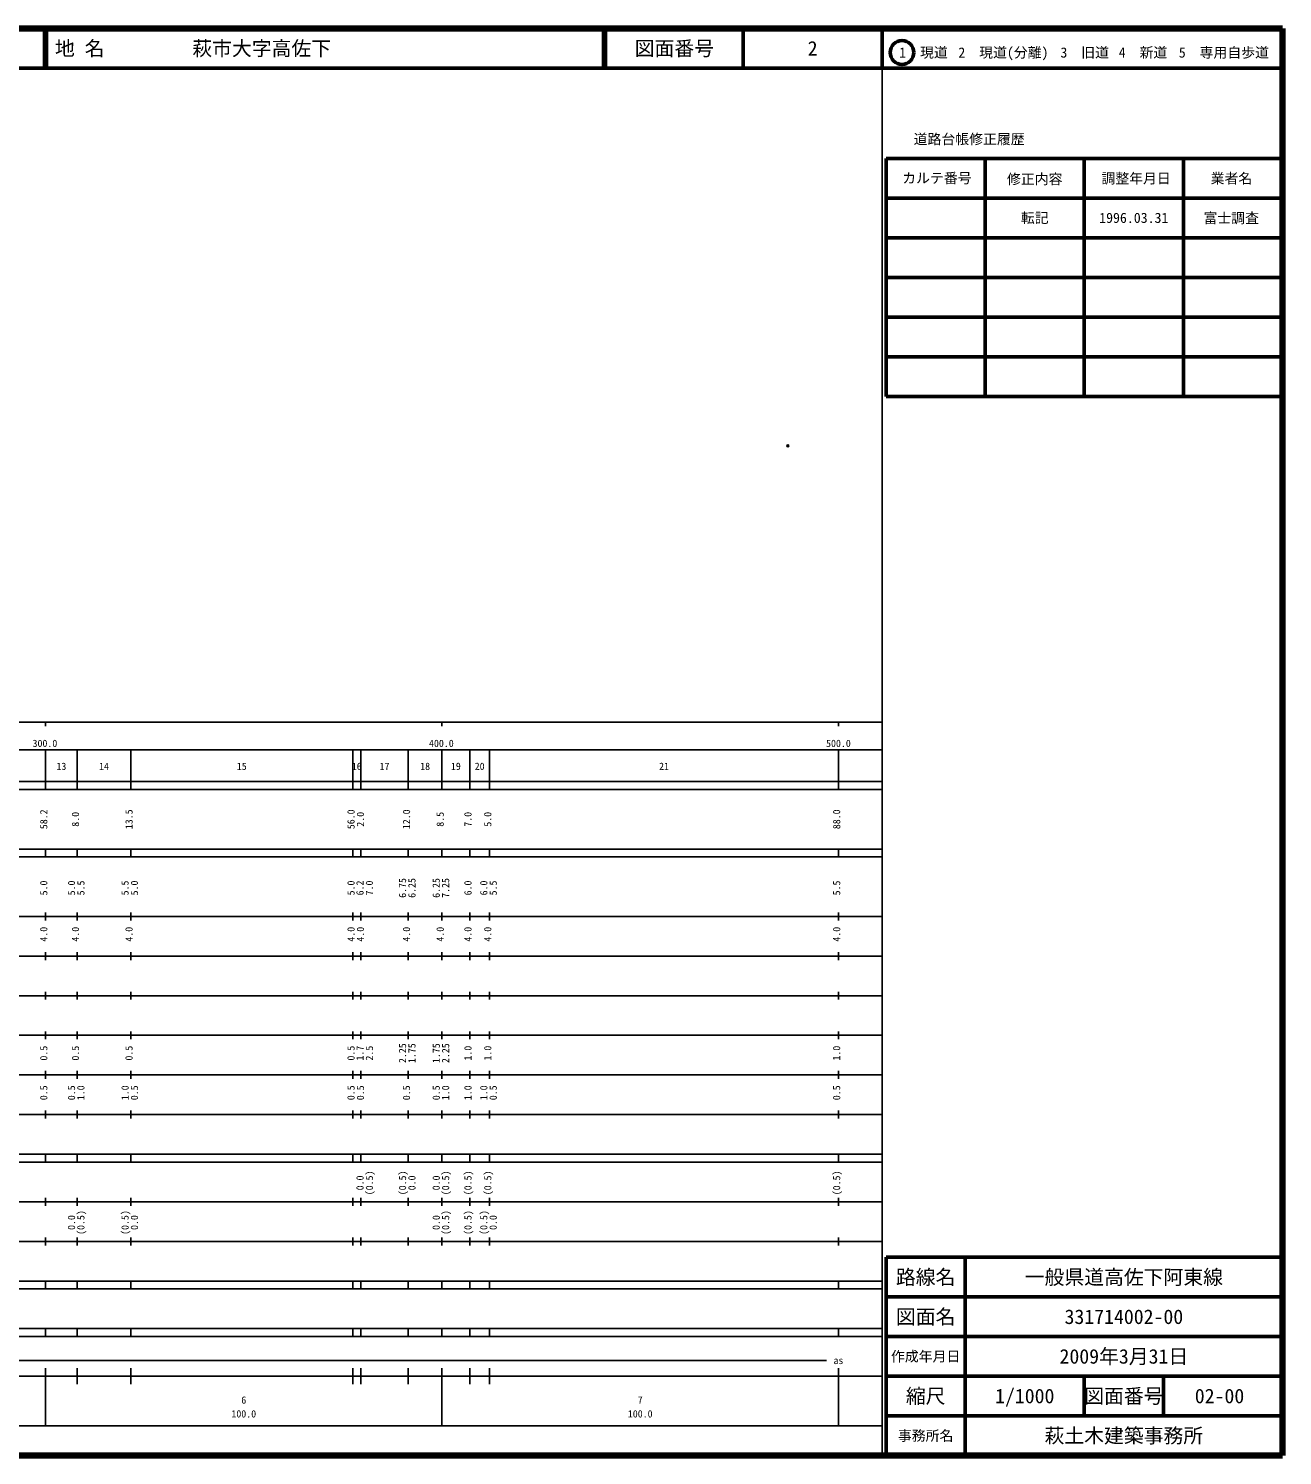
# Model space of a CAD drawing. Units: millimetres on the paper. Extents: x 40 to 680, y 20 to 380.
# Drawn here: x 363.7 to 680, y 20 to 380 of the extents above; entities that cross this region are included whole.
import ezdxf
from ezdxf.enums import TextEntityAlignment as Align

# ---------------------------------------------------------------- set-up
doc = ezdxf.new("R2010")
doc.units = ezdxf.units.MM
doc.header["$PDMODE"] = 32
doc.header["$PDSIZE"] = 0.5
doc.layers.add('M-OTRS', color=6, linetype='Continuous')
doc.layers.add('M-TTL-TXT', color=7, linetype='Continuous')
for name, color, linetype, lineweight in [('M-TTL', 2, 'Continuous', 140), ('M-TTL-BAND', 7, 'Continuous', 25), ('M-TTL-FRAM', 2, 'Continuous', 50), ('M-TTL-LINE', 7, 'Continuous', 50)]:
    doc.layers.add(name, color=color, linetype=linetype, lineweight=lineweight)
doc.styles.add('ＭＳ ゴシック', font='')
doc.styles.get('ＭＳ ゴシック').set_extended_font_data('MS Gothic')

msp = doc.modelspace()

# ---------------------------------------------------------------- linework, layer by layer
at = {"layer": 'M-OTRS'}
msp.add_point((555.236, 274.718), dxfattribs=at)
at = {"layer": 'M-TTL'}
for p, q in [((680, 380), (40, 380)), ((680, 20), (680, 380)), ((40, 20), (680, 20))]:
    msp.add_line(p, q, dxfattribs=at)
at = {"layer": 'M-TTL-BAND'}
for p, q in [((579, 20), (579, 370)), ((40, 205), (579, 205)), ((368, 205), (368, 204)), ((468, 205), (468, 204)), ((568, 205), (568, 204)), ((68, 198), (579, 198)), ((368, 188), (368, 198)), ((376, 188), (376, 198)), ((389.5, 188), (389.5, 198)), ((445.5, 188), (445.5, 198)), ((447.5, 188), (447.5, 198)), ((459.5, 188), (459.5, 198)), ((468, 188), (468, 198)), ((475, 188), (475, 198)), ((480, 188), (480, 198)), ((568, 188), (568, 198)), ((40, 190), (579, 190)), ((40, 188), (579, 188)), ((40, 173), (579, 173)), ((368, 171), (368, 173)), ((376, 171), (376, 173)), ((389.5, 171), (389.5, 173)), ((445.5, 171), (445.5, 173)), ((447.5, 171), (447.5, 173)), ((459.5, 171), (459.5, 173)), ((468, 171), (468, 173)), ((475, 171), (475, 173)), ((480, 171), (480, 173)), ((568, 171), (568, 173)), ((40, 171), (579, 171)), ((40, 156), (579, 156)), ((368, 155), (368, 157)), ((376, 155), (376, 157)), ((389.5, 155), (389.5, 157)), ((445.5, 155), (445.5, 157)), ((447.5, 155), (447.5, 157)), ((459.5, 155), (459.5, 157)), ((468, 155), (468, 157)), ((475, 155), (475, 157)), ((480, 155), (480, 157)), ((568, 155), (568, 157)), ((46, 146), (579, 146)), ((368, 145), (368, 147)), ((376, 145), (376, 147)), ((389.5, 145), (389.5, 147)), ((445.5, 145), (445.5, 147)), ((447.5, 145), (447.5, 147)), ((459.5, 145), (459.5, 147)), ((468, 145), (468, 147)), ((475, 145), (475, 147)), ((480, 145), (480, 147)), ((568, 145), (568, 147)), ((368, 135), (368, 137)), ((376, 135), (376, 137)), ((389.5, 135), (389.5, 137)), ((445.5, 135), (445.5, 137)), ((447.5, 135), (447.5, 137)), ((459.5, 135), (459.5, 137)), ((468, 135), (468, 137)), ((475, 135), (475, 137)), ((480, 135), (480, 137)), ((568, 135), (568, 137)), ((52, 136), (579, 136)), ((46, 126), (579, 126)), ((368, 125), (368, 127)), ((376, 125), (376, 127)), ((389.5, 125), (389.5, 127)), ((445.5, 125), (445.5, 127)), ((447.5, 125), (447.5, 127)), ((459.5, 125), (459.5, 127)), ((468, 125), (468, 127)), ((475, 125), (475, 127)), ((480, 125), (480, 127)), ((568, 125), (568, 127)), ((52, 116), (579, 116)), ((368, 115), (368, 117)), ((376, 115), (376, 117)), ((389.5, 115), (389.5, 117)), ((445.5, 115), (445.5, 117)), ((447.5, 115), (447.5, 117)), ((459.5, 115), (459.5, 117)), ((468, 115), (468, 117)), ((475, 115), (475, 117)), ((480, 115), (480, 117)), ((568, 115), (568, 117)), ((46, 106), (579, 106)), ((368, 105), (368, 107)), ((376, 105), (376, 107)), ((389.5, 105), (389.5, 107)), ((445.5, 105), (445.5, 107)), ((447.5, 105), (447.5, 107)), ((459.5, 105), (459.5, 107)), ((468, 105), (468, 107)), ((475, 105), (475, 107)), ((480, 105), (480, 107)), ((568, 105), (568, 107)), ((40, 96), (579, 96)), ((40, 94), (579, 94)), ((368, 94), (368, 96)), ((376, 94), (376, 96)), ((389.5, 94), (389.5, 96)), ((445.5, 94), (445.5, 96)), ((447.5, 94), (447.5, 96)), ((459.5, 94), (459.5, 96)), ((468, 94), (468, 96)), ((475, 94), (475, 96)), ((480, 94), (480, 96)), ((568, 94), (568, 96)), ((49, 84), (579, 84)), ((368, 83), (368, 85)), ((376, 83), (376, 85)), ((389.5, 83), (389.5, 85)), ((445.5, 83), (445.5, 85)), ((447.5, 83), (447.5, 85)), ((459.5, 83), (459.5, 85)), ((468, 83), (468, 85)), ((475, 83), (475, 85)), ((480, 83), (480, 85)), ((568, 83), (568, 85)), ((40, 74), (579, 74)), ((368, 73), (368, 75)), ((376, 73), (376, 75)), ((389.5, 73), (389.5, 75)), ((445.5, 73), (445.5, 75)), ((447.5, 73), (447.5, 75)), ((459.5, 73), (459.5, 75)), ((468, 73), (468, 75)), ((475, 73), (475, 75)), ((480, 73), (480, 75)), ((568, 73), (568, 75)), ((40, 64), (579, 64)), ((40, 62), (579, 62)), ((368, 62), (368, 64)), ((376, 62), (376, 64)), ((389.5, 62), (389.5, 64)), ((445.5, 62), (445.5, 64)), ((447.5, 62), (447.5, 64)), ((459.5, 62), (459.5, 64)), ((468, 62), (468, 64)), ((475, 62), (475, 64)), ((480, 62), (480, 64)), ((568, 62), (568, 64)), ((40, 52), (579, 52)), ((368, 50), (368, 52)), ((376, 50), (376, 52)), ((389.5, 50), (389.5, 52)), ((445.5, 50), (445.5, 52)), ((447.5, 50), (447.5, 52)), ((459.5, 50), (459.5, 52)), ((468, 50), (468, 52)), ((475, 50), (475, 52)), ((480, 50), (480, 52)), ((568, 50), (568, 52)), ((40, 50), (579, 50)), ((71, 44), (565, 44)), ((40, 40), (579, 40)), ((368, 27.5), (368, 42)), ((376, 38), (376, 42)), ((389.5, 38), (389.5, 42)), ((445.5, 38), (445.5, 42)), ((447.5, 38), (447.5, 42)), ((459.5, 38), (459.5, 42)), ((468, 27.5), (468, 42)), ((475, 38), (475, 42)), ((480, 38), (480, 42)), ((568, 27.5), (568, 42)), ((68, 27.5), (579, 27.5))]:
    msp.add_line(p, q, dxfattribs=at)
at = {"layer": 'M-TTL-FRAM'}
for p, q in [((580, 347.197), (580, 287.197)), ((580, 347.197), (680, 347.197)), ((580, 287.197), (680, 287.197)), ((680, 70), (580, 70)), ((580, 70), (580, 20))]:
    msp.add_line(p, q, dxfattribs=at)
at = {"layer": 'M-TTL-LINE'}
for p, q in [((367.75, 380), (367.75, 370)), ((368.25, 380), (368.25, 370)), ((508.747, 380), (508.747, 370)), ((509.247, 380), (509.247, 370)), ((543.997, 380), (543.997, 370)), ((579, 380), (579, 370)), ((40, 370), (680, 370)), ((605, 347.197), (605, 287.197)), ((630, 347.197), (630, 287.197)), ((655, 347.197), (655, 287.197)), ((580, 337.197), (680, 337.197)), ((580, 327.197), (680, 327.197)), ((580, 317.197), (680, 317.197)), ((580, 307.197), (680, 307.197)), ((580, 297.197), (680, 297.197)), ((600, 70), (600, 20)), ((680, 60), (580, 60)), ((680, 50), (580, 50)), ((680, 40), (580, 40)), ((630, 40), (630, 30)), ((650, 40), (650, 30)), ((680, 30), (580, 30))]:
    msp.add_line(p, q, dxfattribs=at)
msp.add_circle((584.031, 373.958), 3, dxfattribs=at)

# ---------------------------------------------------------------- texts
at = {"layer": 'M-TTL-BAND', "style": 'ＭＳ ゴシック'}
for s, p in [('300.0', (367.844, 198.195)), ('400.0', (467.844, 198.195)), ('500.0', (568, 198.195)), ('13', (372, 192.405)), ('14', (382.75, 192.405)), ('15', (417.5, 192.405)), ('16', (446.5, 192.405)), ('17', (453.5, 192.405)), ('18', (463.75, 192.405)), ('19', (471.5, 192.405)), ('20', (477.5, 192.405)), ('21', (524, 192.405)), ('as', (568, 42.5)), ('6', (418, 32.523)), ('7', (518, 32.523)), ('100.0', (418, 29.033)), ('100.0', (518, 29.033))]:
    msp.add_text(s, height=1.833, dxfattribs=at).set_placement(p, align=Align.BOTTOM_CENTER)
for s, p in [('58.2', (369, 180.5)), ('8.0', (377, 180.5)), ('13.5', (390.5, 180.5)), ('56.0', (446.5, 180.5)), ('2.0', (448.878, 180.5)), ('12.0', (460.5, 180.5)), ('8.5', (469, 180.5)), ('7.0', (476, 180.5)), ('5.0', (481, 180.5)), ('88.0', (569, 180.5)), ('5.0', (369, 163.174)), ('5.0', (376, 163.174)), ('5.5', (378.37, 163.174)), ('5.5', (389.5, 163.174)), ('5.0', (391.87, 163.174)), ('5.0', (446.5, 163.174)), ('6.2', (448.768, 163.174)), ('7.0', (451.138, 163.174)), ('6.75', (459.5, 163.174)), ('6.25', (461.87, 163.174)), ('6.25', (468, 163.174)), ('7.25', (470.37, 163.174)), ('6.0', (476, 163.174)), ('6.0', (480, 163.174)), ('5.5', (482.37, 163.174)), ('5.5', (569, 163.174)), ('4.0', (369, 151.5)), ('4.0', (377, 151.5)), ('4.0', (390.5, 151.5)), ('4.0', (446.5, 151.5)), ('4.0', (448.878, 151.5)), ('4.0', (460.5, 151.5)), ('4.0', (469, 151.5)), ('4.0', (476, 151.5)), ('4.0', (481, 151.5)), ('4.0', (569, 151.5)), ('0.5', (369, 121.5)), ('0.5', (377, 121.5)), ('0.5', (390.5, 121.5)), ('0.5', (446.5, 121.5)), ('1.7', (448.768, 121.5)), ('2.5', (451.138, 121.5)), ('2.25', (459.5, 121.5)), ('1.75', (461.87, 121.5)), ('1.75', (468, 121.5)), ('2.25', (470.37, 121.5)), ('1.0', (476, 121.5)), ('1.0', (481, 121.5)), ('1.0', (569, 121.5)), ('0.5', (369, 111.5)), ('0.5', (376, 111.5)), ('1.0', (378.37, 111.5)), ('1.0', (389.5, 111.5)), ('0.5', (391.87, 111.5)), ('0.5', (446.5, 111.5)), ('0.5', (448.878, 111.5)), ('0.5', (460.5, 111.5)), ('0.5', (468, 111.5)), ('1.0', (470.37, 111.5)), ('1.0', (476, 111.5)), ('1.0', (480, 111.5)), ('0.5', (482.37, 111.5)), ('0.5', (569, 111.5)), ('0.0', (448.768, 88.764)), ('(0.5)', (451.138, 88.764)), ('(0.5)', (459.5, 88.764)), ('0.0', (461.87, 88.764)), ('0.0', (468, 88.764)), ('(0.5)', (470.37, 88.764)), ('(0.5)', (476, 88.764)), ('(0.5)', (481, 88.764)), ('(0.5)', (569, 88.764)), ('0.0', (376, 78.764)), ('(0.5)', (378.37, 78.764)), ('(0.5)', (389.5, 78.764)), ('0.0', (391.87, 78.764)), ('0.0', (468, 78.764)), ('(0.5)', (470.37, 78.764)), ('(0.5)', (476, 78.764)), ('(0.5)', (480, 78.764)), ('0.0', (482.37, 78.764))]:
    msp.add_text(s, height=1.833, rotation=90, dxfattribs=at).set_placement(p, align=Align.BOTTOM_CENTER)
at = {"layer": 'M-TTL-TXT', "style": 'ＭＳ ゴシック'}
for s, p in [('地 名', (370.38, 375)), ('萩市大字高佐下', (405.024, 375))]:
    msp.add_text(s, height=3.666, dxfattribs=at).set_placement(p, align=Align.MIDDLE_LEFT)
for s, height, p in [('図面番号', 3.666, (526.622, 375)), ('2', 3.666, (561.497, 375)), ('1\u3000現道', 2.566, (589.448, 373.958)), ('2\u3000現道(分離)', 2.566, (609.619, 373.958)), ('3\u3000旧道', 2.566, (630.121, 373.958)), ('4\u3000新道', 2.566, (644.824, 373.958)), ('5\u3000専用自歩道', 2.566, (665.228, 373.958)), ('道路台帳修正履歴', 2.566, (600.968, 352.113)), ('カルテ番号', 2.566, (592.839, 342.277)), ('修正内容', 2.566, (617.509, 342.023)), ('調整年月日', 2.566, (643.089, 342.197)), ('業者名', 2.566, (667.134, 342.197)), ('転記', 2.566, (617.5, 332.245)), ('1996.03.31', 2.566, (642.5, 332.245)), ('富士調査', 2.566, (667.077, 332.189)), ('路線名', 3.666, (590, 65)), ('路線名', 3.666, (590, 65)), ('一般県道高佐下阿東線', 3.666, (640, 65)), ('図面名', 3.666, (590, 55)), ('図面名', 3.666, (590, 55)), ('331714002-00', 3.666, (640, 55)), ('2009年3月31日', 3.666, (640, 45)), ('作成年月日', 2.566, (590, 45)), ('作成年月日', 2.566, (590, 45)), ('縮尺', 3.666, (590, 35)), ('縮尺', 3.666, (590, 35)), ('1/1000', 3.666, (615, 35)), ('図面番号', 3.666, (640, 35)), ('図面番号', 3.666, (640, 35)), ('02-00', 3.666, (664.125, 35)), ('事務所名', 2.566, (590, 25)), ('事務所名', 2.566, (590, 25)), ('萩土木建築事務所', 3.666, (640, 25))]:
    msp.add_text(s, height=height, dxfattribs=at).set_placement(p, align=Align.MIDDLE_CENTER)

doc.saveas('drawing.dxf')
